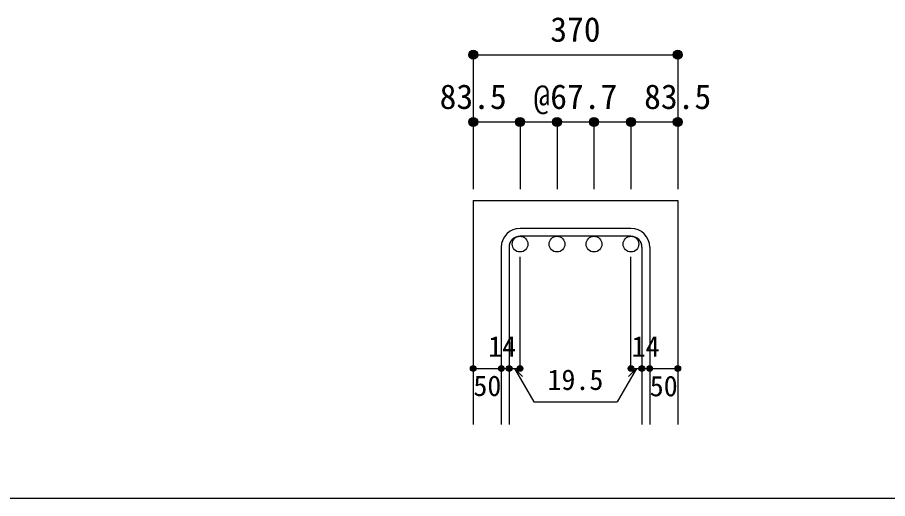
# Model space of a CAD drawing. Units: millimetres at full size, sheet at 1:20; details may follow other scales. Extents: x -3982 to 3969, y -2797 to 2801.
# Drawn here: x -628 to 925, y 2 to 861 of the extents above; entities that cross this region are included whole.
import ezdxf
from ezdxf.enums import TextEntityAlignment as Align

# ---------------------------------------------------------------- set-up
doc = ezdxf.new("R2010")
doc.units = ezdxf.units.MM
doc.header["$LTSCALE"] = 20
doc.header["$PDMODE"] = 32
doc.header["$PDSIZE"] = 10
for name, color, linetype in [('6-1_躯体線', 2, 'Continuous'), ('6-5_梁主筋', 7, 'Continuous'), ('6-6_S.T.P.', 7, 'Continuous'), ('6-D_寸法', 4, 'Continuous'), ('F-0_枠', 6, 'Continuous')]:
    doc.layers.add(name, color=color, linetype=linetype)
doc.styles.add('ＭＳ ゴシック', font='')
doc.styles.get('ＭＳ ゴシック').set_extended_font_data('MS Gothic')

msp = doc.modelspace()

# ---------------------------------------------------------------- linework, layer by layer
at = {"layer": '6-1_躯体線'}
for p, q in [((185.79, 534.12), (185.79, 134.12)), ((185.79, 534.12), (550.79, 534.12)), ((550.79, 534.12), (550.79, 134.12))]:
    msp.add_line(p, q, dxfattribs=at)
at = {"layer": '6-5_梁主筋', "color": 3}
for centre in [(269.29, 456.12), (335.29, 456.12), (401.29, 456.12), (467.29, 456.12)]:
    msp.add_circle(centre, 14, dxfattribs=at)
at = {"layer": '6-6_S.T.P.'}
for p, q in [((467.29, 484.12), (269.29, 484.12)), ((467.29, 470.12), (269.29, 470.12)), ((235.79, 450.62), (235.79, 134.12)), ((249.79, 450.62), (249.79, 134.12)), ((486.79, 450.62), (486.79, 134.12)), ((500.79, 450.62), (500.79, 134.12))]:
    msp.add_line(p, q, dxfattribs=at)
for centre, radius, start, end in [((269.29, 450.62), 33.5, 90, 180), ((467.29, 450.62), 33.5, 0, 90), ((269.29, 450.62), 19.5, 90, 180), ((467.29, 450.62), 19.5, 0, 90)]:
    msp.add_arc(centre, radius, start, end, dxfattribs=at)
at = {"layer": '6-D_寸法'}
for p, q in [((185.79, 794.12), (185.79, 674.12)), ((185.79, 794.12), (550.79, 794.12)), ((550.79, 794.12), (550.79, 674.12)), ((185.79, 674.12), (269.29, 674.12)), ((185.79, 674.12), (185.79, 554.12)), ((269.29, 674.12), (269.29, 554.12)), ((269.29, 674.12), (368.29, 674.12)), ((335.29, 674.12), (335.29, 554.12)), ((368.29, 674.12), (467.29, 674.12)), ((401.29, 674.12), (401.29, 554.12)), ((467.29, 674.12), (467.29, 554.12)), ((467.29, 674.12), (550.79, 674.12)), ((550.79, 674.12), (550.79, 554.12)), ((269.29, 234.12), (269.29, 433.45)), ((467.29, 234.12), (467.29, 433.45)), ((185.79, 234.12), (235.79, 234.12)), ((235.79, 234.12), (269.29, 234.12)), ((259.54, 234.12), (273.68, 219.98)), ((259.54, 234.12), (293.76, 174.85)), ((477.04, 234.12), (442.82, 174.85)), ((477.04, 234.12), (462.9, 219.98)), ((467.29, 234.12), (550.79, 234.12)), ((486.79, 234.12), (500.79, 234.12)), ((293.76, 174.85), (442.82, 174.85))]:
    msp.add_line(p, q, dxfattribs=at)
msp.add_lwpolyline([(550.79, 794.12), (550.79, 674.12), (550.79, 554.12)], dxfattribs=at)
for centre, radius in [((185.79, 794.12), 8), ((185.79, 794.12), 7.2), ((185.79, 794.12), 6.4), ((185.79, 794.12), 5.6), ((185.79, 794.12), 4.8), ((185.79, 794.12), 4), ((185.79, 794.12), 3.2), ((185.79, 794.12), 2.4), ((185.79, 794.12), 1.6), ((185.79, 794.12), 0.8), ((550.79, 794.12), 8), ((550.79, 794.12), 7.2), ((550.79, 794.12), 6.4), ((550.79, 794.12), 5.6), ((550.79, 794.12), 4.8), ((550.79, 794.12), 4), ((550.79, 794.12), 3.2), ((550.79, 794.12), 2.4), ((550.79, 794.12), 1.6), ((550.79, 794.12), 0.8), ((185.79, 674.12), 8), ((185.79, 674.12), 7.2), ((185.79, 674.12), 6.4), ((185.79, 674.12), 5.6), ((185.79, 674.12), 4.8), ((185.79, 674.12), 4), ((185.79, 674.12), 3.2), ((185.79, 674.12), 2.4), ((185.79, 674.12), 1.6), ((185.79, 674.12), 0.8), ((269.29, 674.12), 8), ((269.29, 674.12), 7.2), ((269.29, 674.12), 6.4), ((269.29, 674.12), 5.6), ((269.29, 674.12), 4.8), ((269.29, 674.12), 4), ((269.29, 674.12), 3.2), ((269.29, 674.12), 2.4), ((269.29, 674.12), 1.6), ((269.29, 674.12), 0.8), ((335.29, 674.12), 8), ((335.29, 674.12), 7.2), ((335.29, 674.12), 6.4), ((335.29, 674.12), 5.6), ((335.29, 674.12), 4.8), ((335.29, 674.12), 4), ((335.29, 674.12), 3.2), ((335.29, 674.12), 2.4), ((335.29, 674.12), 1.6), ((335.29, 674.12), 0.8), ((401.29, 674.12), 8), ((401.29, 674.12), 7.2), ((401.29, 674.12), 6.4), ((401.29, 674.12), 5.6), ((401.29, 674.12), 4.8), ((401.29, 674.12), 4), ((401.29, 674.12), 3.2), ((401.29, 674.12), 2.4), ((401.29, 674.12), 1.6), ((401.29, 674.12), 0.8), ((467.29, 674.12), 8), ((467.29, 674.12), 7.2), ((467.29, 674.12), 6.4), ((467.29, 674.12), 5.6), ((467.29, 674.12), 4.8), ((467.29, 674.12), 4), ((467.29, 674.12), 3.2), ((467.29, 674.12), 2.4), ((467.29, 674.12), 1.6), ((467.29, 674.12), 0.8), ((550.79, 674.12), 8), ((550.79, 674.12), 7.2), ((550.79, 674.12), 6.4), ((550.79, 674.12), 5.6), ((550.79, 674.12), 4.8), ((550.79, 674.12), 4), ((550.79, 674.12), 3.2), ((550.79, 674.12), 2.4), ((550.79, 674.12), 1.6), ((550.79, 674.12), 0.8), ((185.79, 234.12), 4), ((185.79, 234.12), 3.6), ((185.79, 234.12), 3.2), ((185.79, 234.12), 2.8), ((185.79, 234.12), 2.4), ((185.79, 234.12), 2), ((185.79, 234.12), 1.6), ((185.79, 234.12), 1.2), ((185.79, 234.12), 0.8), ((185.79, 234.12), 0.4), ((235.79, 234.12), 4), ((235.79, 234.12), 3.6), ((235.79, 234.12), 3.2), ((235.79, 234.12), 2.8), ((235.79, 234.12), 2.4), ((235.79, 234.12), 2), ((235.79, 234.12), 1.6), ((235.79, 234.12), 1.2), ((235.79, 234.12), 0.8), ((235.79, 234.12), 0.4), ((249.79, 234.12), 4), ((249.79, 234.12), 3.6), ((249.79, 234.12), 3.2), ((249.79, 234.12), 2.8), ((249.79, 234.12), 2.4), ((249.79, 234.12), 2), ((249.79, 234.12), 1.6), ((249.79, 234.12), 1.2), ((249.79, 234.12), 0.8), ((249.79, 234.12), 0.4), ((269.29, 234.12), 4), ((269.29, 234.12), 3.6), ((269.29, 234.12), 3.2), ((269.29, 234.12), 2.8), ((269.29, 234.12), 2.4), ((269.29, 234.12), 2), ((269.29, 234.12), 1.6), ((269.29, 234.12), 1.2), ((269.29, 234.12), 0.8), ((269.29, 234.12), 0.4), ((467.29, 234.12), 4), ((467.29, 234.12), 3.6), ((467.29, 234.12), 3.2), ((467.29, 234.12), 2.8), ((467.29, 234.12), 2.4), ((467.29, 234.12), 2), ((467.29, 234.12), 1.6), ((467.29, 234.12), 1.2), ((467.29, 234.12), 0.8), ((467.29, 234.12), 0.4), ((486.79, 234.12), 4), ((486.79, 234.12), 3.6), ((486.79, 234.12), 3.2), ((486.79, 234.12), 2.8), ((486.79, 234.12), 2.4), ((486.79, 234.12), 2), ((486.79, 234.12), 1.6), ((486.79, 234.12), 1.2), ((486.79, 234.12), 0.8), ((486.79, 234.12), 0.4), ((500.79, 234.12), 4), ((500.79, 234.12), 3.6), ((500.79, 234.12), 3.2), ((500.79, 234.12), 2.8), ((500.79, 234.12), 2.4), ((500.79, 234.12), 2), ((500.79, 234.12), 1.6), ((500.79, 234.12), 1.2), ((500.79, 234.12), 0.8), ((500.79, 234.12), 0.4), ((550.79, 234.12), 4), ((550.79, 234.12), 3.6), ((550.79, 234.12), 3.2), ((550.79, 234.12), 2.8), ((550.79, 234.12), 2.4), ((550.79, 234.12), 2), ((550.79, 234.12), 1.6), ((550.79, 234.12), 1.2), ((550.79, 234.12), 0.8), ((550.79, 234.12), 0.4)]:
    msp.add_circle(centre, radius, dxfattribs=at)
at = {"layer": '6-D_寸法', "color": 7}
for p in [(185.79, 794.12), (550.79, 794.12), (185.79, 674.12), (269.29, 674.12), (335.29, 674.12), (401.29, 674.12), (467.29, 674.12), (550.79, 674.12), (185.79, 234.12), (235.79, 234.12), (249.79, 234.12), (269.29, 234.12), (467.29, 234.12), (486.79, 234.12), (500.79, 234.12), (550.79, 234.12)]:
    msp.add_point(p, dxfattribs=at)
at = {"layer": 'F-0_枠', "color": 2}
msp.add_line((2482.4, 1.97), (-3981.92, 1.97), dxfattribs=at)

# ---------------------------------------------------------------- texts
at = {"layer": '6-D_寸法', "style": 'ＭＳ ゴシック'}
for s, height, p in [('370', 43.99, (323.29, 804.12)), ('83.5', 43.99, (125.79, 684.12)), ('@67.7', 43.99, (293.29, 684.12)), ('83.5', 43.99, (490.79, 684.12)), ('14', 36.66, (212.48, 244.2)), ('14', 36.66, (468.4, 244.12)), ('50', 36.66, (186.04, 174.03)), ('19.5', 36.66, (318.29, 184.85)), ('50', 36.66, (500.78, 173.57))]:
    msp.add_text(s, height=height, dxfattribs=at).set_placement(p, align=Align.BOTTOM_LEFT)

doc.saveas('drawing.dxf')
